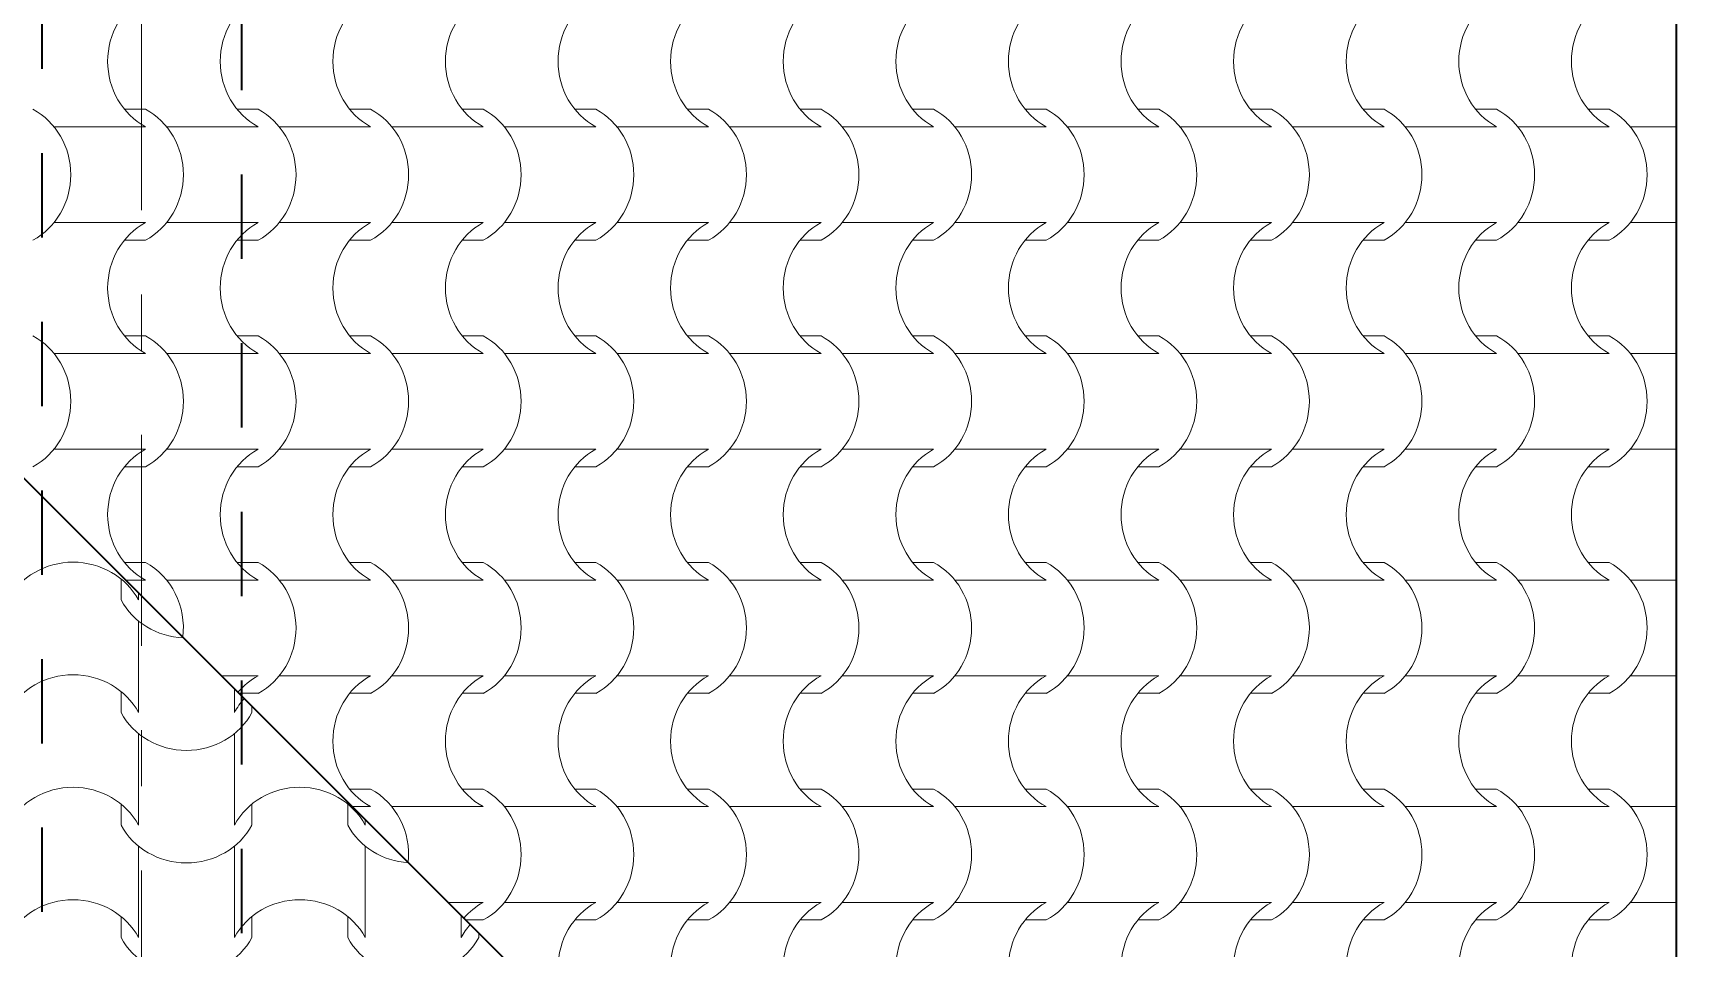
# Model space of a CAD drawing. Header units: millimetres. Extents: x -440 to 2671, y 0 to 297.
# Drawn here: x -122.05 to -80.82, y 126.16 to 149.15 of the extents above; entities that cross this region are included whole.
import ezdxf

# ---------------------------------------------------------------- set-up
doc = ezdxf.new("R2010")
doc.units = ezdxf.units.MM
doc.header["$MEASUREMENT"] = 0
doc.set_wipeout_variables(frame=1)
for name, pattern in [('- Двойно прекъснати линии', [10.936111, 5.291667, -2.116667, 1.411111, -2.116667]), ('- Прекъснати линия', [4.233333, 2.116667, -2.116667]), ('Wipeout_Contour', [1000, 0, -1000])]:
    doc.linetypes.add(name, pattern=pattern)
doc.layers.add('1', color=7, linetype='Continuous', lineweight=13, true_color=0x2b2b2b)
doc.layers.add('65', color=7, linetype='Continuous', lineweight=20, true_color=0x4e4e4e)
doc.layers.add('102', color=254, linetype='Continuous', lineweight=15)
doc.layers.add('41', color=7, linetype='Continuous', lineweight=35)

# ---------------------------------------------------------------- blocks, each defined once
blk = doc.blocks.new('*X47')
at = {"layer": '102', "color": 254, "linetype": 'Continuous', "lineweight": 15}
for p, q in [((320.435, 147.227), (320.962, 147.227)), ((323.26, 147.227), (323.787, 147.227)), ((326.086, 147.227), (326.612, 147.227)), ((328.911, 147.227), (329.438, 147.227)), ((331.736, 147.227), (332.263, 147.227)), ((334.562, 147.227), (335.089, 147.227)), ((337.387, 147.227), (337.914, 147.227)), ((340.213, 147.227), (340.739, 147.227)), ((343.038, 147.227), (343.565, 147.227)), ((345.863, 147.227), (346.39, 147.227)), ((348.689, 147.227), (349.216, 147.227)), ((351.514, 147.227), (352.041, 147.227)), ((354.34, 147.227), (354.866, 147.227)), ((357.165, 147.227), (357.692, 147.227)), ((318.67, 146.787), (319.816, 146.787)), ((319.816, 146.787), (320.962, 146.787)), ((321.495, 146.787), (322.641, 146.787)), ((322.641, 146.787), (323.787, 146.787)), ((324.321, 146.787), (325.467, 146.787)), ((325.467, 146.787), (326.612, 146.787)), ((327.146, 146.787), (328.292, 146.787)), ((328.292, 146.787), (329.438, 146.787)), ((329.972, 146.787), (331.117, 146.787)), ((331.117, 146.787), (332.263, 146.787)), ((332.797, 146.787), (333.943, 146.787)), ((333.943, 146.787), (335.089, 146.787)), ((335.622, 146.787), (336.768, 146.787)), ((336.768, 146.787), (337.914, 146.787)), ((338.448, 146.787), (339.594, 146.787)), ((339.594, 146.787), (340.739, 146.787)), ((341.273, 146.787), (342.419, 146.787)), ((342.419, 146.787), (343.565, 146.787)), ((344.099, 146.787), (345.244, 146.787)), ((345.244, 146.787), (346.39, 146.787)), ((346.924, 146.787), (348.07, 146.787)), ((348.07, 146.787), (349.216, 146.787)), ((349.749, 146.787), (350.895, 146.787)), ((350.895, 146.787), (352.041, 146.787)), ((352.575, 146.787), (353.721, 146.787)), ((353.721, 146.787), (354.866, 146.787)), ((355.4, 146.787), (356.546, 146.787)), ((356.546, 146.787), (357.692, 146.787)), ((358.225, 146.787), (359.371, 146.787)), ((318.67, 144.382), (319.816, 144.382)), ((319.816, 144.382), (320.962, 144.382)), ((321.495, 144.382), (322.641, 144.382)), ((322.641, 144.382), (323.787, 144.382)), ((324.321, 144.382), (325.467, 144.382)), ((325.467, 144.382), (326.612, 144.382)), ((327.146, 144.382), (328.292, 144.382)), ((328.292, 144.382), (329.438, 144.382)), ((329.972, 144.382), (331.117, 144.382)), ((331.117, 144.382), (332.263, 144.382)), ((332.797, 144.382), (333.943, 144.382)), ((333.943, 144.382), (335.089, 144.382)), ((335.622, 144.382), (336.768, 144.382)), ((336.768, 144.382), (337.914, 144.382)), ((338.448, 144.382), (339.594, 144.382)), ((339.594, 144.382), (340.739, 144.382)), ((341.273, 144.382), (342.419, 144.382)), ((342.419, 144.382), (343.565, 144.382)), ((344.099, 144.382), (345.244, 144.382)), ((345.244, 144.382), (346.39, 144.382)), ((346.924, 144.382), (348.07, 144.382)), ((348.07, 144.382), (349.216, 144.382)), ((349.749, 144.382), (350.895, 144.382)), ((350.895, 144.382), (352.041, 144.382)), ((352.575, 144.382), (353.721, 144.382)), ((353.721, 144.382), (354.866, 144.382)), ((355.4, 144.382), (356.546, 144.382)), ((356.546, 144.382), (357.692, 144.382)), ((358.225, 144.382), (359.371, 144.382)), ((320.435, 143.942), (320.962, 143.942)), ((323.26, 143.942), (323.787, 143.942)), ((326.086, 143.942), (326.612, 143.942)), ((328.911, 143.942), (329.438, 143.942)), ((331.736, 143.942), (332.263, 143.942)), ((334.562, 143.942), (335.089, 143.942)), ((337.387, 143.942), (337.914, 143.942)), ((340.213, 143.942), (340.739, 143.942)), ((343.038, 143.942), (343.565, 143.942)), ((345.863, 143.942), (346.39, 143.942)), ((348.689, 143.942), (349.216, 143.942)), ((351.514, 143.942), (352.041, 143.942)), ((354.34, 143.942), (354.866, 143.942)), ((357.165, 143.942), (357.692, 143.942)), ((320.435, 141.537), (320.962, 141.537)), ((323.26, 141.537), (323.787, 141.537)), ((326.086, 141.537), (326.612, 141.537)), ((328.911, 141.537), (329.438, 141.537)), ((331.736, 141.537), (332.263, 141.537)), ((334.562, 141.537), (335.089, 141.537)), ((337.387, 141.537), (337.914, 141.537)), ((340.213, 141.537), (340.739, 141.537)), ((343.038, 141.537), (343.565, 141.537)), ((345.863, 141.537), (346.39, 141.537)), ((348.689, 141.537), (349.216, 141.537)), ((351.514, 141.537), (352.041, 141.537)), ((354.34, 141.537), (354.866, 141.537)), ((357.165, 141.537), (357.692, 141.537)), ((318.67, 141.097), (319.816, 141.097)), ((319.816, 141.097), (320.962, 141.097)), ((321.495, 141.097), (322.641, 141.097)), ((322.641, 141.097), (323.787, 141.097)), ((324.321, 141.097), (325.467, 141.097)), ((325.467, 141.097), (326.612, 141.097)), ((327.146, 141.097), (328.292, 141.097)), ((328.292, 141.097), (329.438, 141.097)), ((329.972, 141.097), (331.117, 141.097)), ((331.117, 141.097), (332.263, 141.097)), ((332.797, 141.097), (333.943, 141.097)), ((333.943, 141.097), (335.089, 141.097)), ((335.622, 141.097), (336.768, 141.097)), ((336.768, 141.097), (337.914, 141.097)), ((338.448, 141.097), (339.594, 141.097)), ((339.594, 141.097), (340.739, 141.097)), ((341.273, 141.097), (342.419, 141.097)), ((342.419, 141.097), (343.565, 141.097)), ((344.099, 141.097), (345.244, 141.097)), ((345.244, 141.097), (346.39, 141.097)), ((346.924, 141.097), (348.07, 141.097)), ((348.07, 141.097), (349.216, 141.097)), ((349.749, 141.097), (350.895, 141.097)), ((350.895, 141.097), (352.041, 141.097)), ((352.575, 141.097), (353.721, 141.097)), ((353.721, 141.097), (354.866, 141.097)), ((355.4, 141.097), (356.546, 141.097)), ((356.546, 141.097), (357.692, 141.097)), ((358.225, 141.097), (359.371, 141.097)), ((318.67, 138.692), (319.816, 138.692)), ((319.816, 138.692), (320.962, 138.692)), ((321.495, 138.692), (322.641, 138.692)), ((322.641, 138.692), (323.787, 138.692)), ((324.321, 138.692), (325.467, 138.692)), ((325.467, 138.692), (326.612, 138.692)), ((327.146, 138.692), (328.292, 138.692)), ((328.292, 138.692), (329.438, 138.692)), ((329.972, 138.692), (331.117, 138.692)), ((331.117, 138.692), (332.263, 138.692)), ((332.797, 138.692), (333.943, 138.692)), ((333.943, 138.692), (335.089, 138.692)), ((335.622, 138.692), (336.768, 138.692)), ((336.768, 138.692), (337.914, 138.692)), ((338.448, 138.692), (339.594, 138.692)), ((339.594, 138.692), (340.739, 138.692)), ((341.273, 138.692), (342.419, 138.692)), ((342.419, 138.692), (343.565, 138.692)), ((344.099, 138.692), (345.244, 138.692)), ((345.244, 138.692), (346.39, 138.692)), ((346.924, 138.692), (348.07, 138.692)), ((348.07, 138.692), (349.216, 138.692)), ((349.749, 138.692), (350.895, 138.692)), ((350.895, 138.692), (352.041, 138.692)), ((352.575, 138.692), (353.721, 138.692)), ((353.721, 138.692), (354.866, 138.692)), ((355.4, 138.692), (356.546, 138.692)), ((356.546, 138.692), (357.692, 138.692)), ((358.225, 138.692), (359.371, 138.692)), ((320.435, 138.252), (320.962, 138.252)), ((323.26, 138.252), (323.787, 138.252)), ((326.086, 138.252), (326.612, 138.252)), ((328.911, 138.252), (329.438, 138.252)), ((331.736, 138.252), (332.263, 138.252)), ((334.562, 138.252), (335.089, 138.252)), ((337.387, 138.252), (337.914, 138.252)), ((340.213, 138.252), (340.739, 138.252)), ((343.038, 138.252), (343.565, 138.252)), ((345.863, 138.252), (346.39, 138.252)), ((348.689, 138.252), (349.216, 138.252)), ((351.514, 138.252), (352.041, 138.252)), ((354.34, 138.252), (354.866, 138.252)), ((357.165, 138.252), (357.692, 138.252)), ((320.435, 135.847), (320.962, 135.847)), ((323.26, 135.847), (323.787, 135.847)), ((326.086, 135.847), (326.612, 135.847)), ((328.911, 135.847), (329.438, 135.847)), ((331.736, 135.847), (332.263, 135.847)), ((334.562, 135.847), (335.089, 135.847)), ((337.387, 135.847), (337.914, 135.847)), ((340.213, 135.847), (340.739, 135.847)), ((343.038, 135.847), (343.565, 135.847)), ((345.863, 135.847), (346.39, 135.847)), ((348.689, 135.847), (349.216, 135.847)), ((351.514, 135.847), (352.041, 135.847)), ((354.34, 135.847), (354.866, 135.847)), ((357.165, 135.847), (357.692, 135.847)), ((320.462, 135.407), (320.962, 135.407)), ((321.495, 135.407), (322.641, 135.407)), ((322.641, 135.407), (323.787, 135.407)), ((324.321, 135.407), (325.467, 135.407)), ((325.467, 135.407), (326.612, 135.407)), ((327.146, 135.407), (328.292, 135.407)), ((328.292, 135.407), (329.438, 135.407)), ((329.972, 135.407), (331.117, 135.407)), ((331.117, 135.407), (332.263, 135.407)), ((332.797, 135.407), (333.943, 135.407)), ((333.943, 135.407), (335.089, 135.407)), ((335.622, 135.407), (336.768, 135.407)), ((336.768, 135.407), (337.914, 135.407)), ((338.448, 135.407), (339.594, 135.407)), ((339.594, 135.407), (340.739, 135.407)), ((341.273, 135.407), (342.419, 135.407)), ((342.419, 135.407), (343.565, 135.407)), ((344.099, 135.407), (345.244, 135.407)), ((345.244, 135.407), (346.39, 135.407)), ((346.924, 135.407), (348.07, 135.407)), ((348.07, 135.407), (349.216, 135.407)), ((349.749, 135.407), (350.895, 135.407)), ((350.895, 135.407), (352.041, 135.407)), ((352.575, 135.407), (353.721, 135.407)), ((353.721, 135.407), (354.866, 135.407)), ((355.4, 135.407), (356.546, 135.407)), ((356.546, 135.407), (357.692, 135.407)), ((358.225, 135.407), (359.371, 135.407)), ((322.866, 133.003), (323.787, 133.003)), ((324.321, 133.003), (325.467, 133.003)), ((325.467, 133.003), (326.612, 133.003)), ((327.146, 133.003), (328.292, 133.003)), ((328.292, 133.003), (329.438, 133.003)), ((329.972, 133.003), (331.117, 133.003)), ((331.117, 133.003), (332.263, 133.003)), ((332.797, 133.003), (333.943, 133.003)), ((333.943, 133.003), (335.089, 133.003)), ((335.622, 133.003), (336.768, 133.003)), ((336.768, 133.003), (337.914, 133.003)), ((338.448, 133.003), (339.594, 133.003)), ((339.594, 133.003), (340.739, 133.003)), ((341.273, 133.003), (342.419, 133.003)), ((342.419, 133.003), (343.565, 133.003)), ((344.099, 133.003), (345.244, 133.003)), ((345.244, 133.003), (346.39, 133.003)), ((346.924, 133.003), (348.07, 133.003)), ((348.07, 133.003), (349.216, 133.003)), ((349.749, 133.003), (350.895, 133.003)), ((350.895, 133.003), (352.041, 133.003)), ((352.575, 133.003), (353.721, 133.003)), ((353.721, 133.003), (354.866, 133.003)), ((355.4, 133.003), (356.546, 133.003)), ((356.546, 133.003), (357.692, 133.003)), ((358.225, 133.003), (359.371, 133.003)), ((323.307, 132.563), (323.787, 132.563)), ((326.086, 132.563), (326.612, 132.563)), ((328.911, 132.563), (329.438, 132.563)), ((331.736, 132.563), (332.263, 132.563)), ((334.562, 132.563), (335.089, 132.563)), ((337.387, 132.563), (337.914, 132.563)), ((340.213, 132.563), (340.739, 132.563)), ((343.038, 132.563), (343.565, 132.563)), ((345.863, 132.563), (346.39, 132.563)), ((348.689, 132.563), (349.216, 132.563)), ((351.514, 132.563), (352.041, 132.563)), ((354.34, 132.563), (354.866, 132.563)), ((357.165, 132.563), (357.692, 132.563)), ((326.086, 130.158), (326.612, 130.158)), ((328.911, 130.158), (329.438, 130.158)), ((331.736, 130.158), (332.263, 130.158)), ((334.562, 130.158), (335.089, 130.158)), ((337.387, 130.158), (337.914, 130.158)), ((340.213, 130.158), (340.739, 130.158)), ((343.038, 130.158), (343.565, 130.158)), ((345.863, 130.158), (346.39, 130.158)), ((348.689, 130.158), (349.216, 130.158)), ((351.514, 130.158), (352.041, 130.158)), ((354.34, 130.158), (354.866, 130.158)), ((357.165, 130.158), (357.692, 130.158)), ((326.151, 129.718), (326.612, 129.718)), ((327.146, 129.718), (328.292, 129.718)), ((328.292, 129.718), (329.438, 129.718)), ((329.972, 129.718), (331.117, 129.718)), ((331.117, 129.718), (332.263, 129.718)), ((332.797, 129.718), (333.943, 129.718)), ((333.943, 129.718), (335.089, 129.718)), ((335.622, 129.718), (336.768, 129.718)), ((336.768, 129.718), (337.914, 129.718)), ((338.448, 129.718), (339.594, 129.718)), ((339.594, 129.718), (340.739, 129.718)), ((341.273, 129.718), (342.419, 129.718)), ((342.419, 129.718), (343.565, 129.718)), ((344.099, 129.718), (345.244, 129.718)), ((345.244, 129.718), (346.39, 129.718)), ((346.924, 129.718), (348.07, 129.718)), ((348.07, 129.718), (349.216, 129.718)), ((349.749, 129.718), (350.895, 129.718)), ((350.895, 129.718), (352.041, 129.718)), ((352.575, 129.718), (353.721, 129.718)), ((353.721, 129.718), (354.866, 129.718)), ((355.4, 129.718), (356.546, 129.718)), ((356.546, 129.718), (357.692, 129.718)), ((358.225, 129.718), (359.371, 129.718)), ((328.556, 127.313), (329.438, 127.313)), ((329.972, 127.313), (331.117, 127.313)), ((331.117, 127.313), (332.263, 127.313)), ((332.797, 127.313), (333.943, 127.313)), ((333.943, 127.313), (335.089, 127.313)), ((335.622, 127.313), (336.768, 127.313)), ((336.768, 127.313), (337.914, 127.313)), ((338.448, 127.313), (339.594, 127.313)), ((339.594, 127.313), (340.739, 127.313)), ((341.273, 127.313), (342.419, 127.313)), ((342.419, 127.313), (343.565, 127.313)), ((344.099, 127.313), (345.244, 127.313)), ((345.244, 127.313), (346.39, 127.313)), ((346.924, 127.313), (348.07, 127.313)), ((348.07, 127.313), (349.216, 127.313)), ((349.749, 127.313), (350.895, 127.313)), ((350.895, 127.313), (352.041, 127.313)), ((352.575, 127.313), (353.721, 127.313)), ((353.721, 127.313), (354.866, 127.313)), ((355.4, 127.313), (356.546, 127.313)), ((356.546, 127.313), (357.692, 127.313)), ((358.225, 127.313), (359.371, 127.313)), ((328.996, 126.873), (329.438, 126.873)), ((331.736, 126.873), (332.263, 126.873)), ((334.562, 126.873), (335.089, 126.873)), ((337.387, 126.873), (337.914, 126.873)), ((340.213, 126.873), (340.739, 126.873)), ((343.038, 126.873), (343.565, 126.873)), ((345.863, 126.873), (346.39, 126.873)), ((348.689, 126.873), (349.216, 126.873)), ((351.514, 126.873), (352.041, 126.873)), ((354.34, 126.873), (354.866, 126.873)), ((357.165, 126.873), (357.692, 126.873))]:
    blk.add_line(p, q, dxfattribs=at)
for centre, major_axis, start_param, end_param in [((321.75, 148.424), (0, 1.849), 0.471039, 1.56782), ((324.576, 148.424), (0, 1.849), 0.471039, 1.56782), ((327.401, 148.424), (0, 1.849), 0.471039, 1.56782), ((330.226, 148.424), (0, 1.849), 0.471039, 1.56782), ((333.052, 148.424), (0, 1.849), 0.471039, 1.56782), ((335.877, 148.424), (0, 1.849), 0.471039, 1.56782), ((338.703, 148.424), (0, 1.849), 0.471039, 1.56782), ((341.528, 148.424), (0, 1.849), 0.471039, 1.56782), ((344.353, 148.424), (0, 1.849), 0.471039, 1.56782), ((347.179, 148.424), (0, 1.849), 0.471039, 1.56782), ((350.004, 148.424), (0, 1.849), 0.471039, 1.56782), ((352.83, 148.424), (0, 1.849), 0.471039, 1.56782), ((355.655, 148.424), (0, 1.849), 0.471039, 1.56782), ((358.48, 148.424), (0, 1.849), 0.471039, 1.56782), ((321.75, 148.435), (0, 1.849), 1.573772, 2.670554), ((324.576, 148.435), (0, 1.849), 1.573772, 2.670554), ((327.401, 148.435), (0, 1.849), 1.573772, 2.670554), ((330.226, 148.435), (0, 1.849), 1.573772, 2.670554), ((333.052, 148.435), (0, 1.849), 1.573772, 2.670554), ((335.877, 148.435), (0, 1.849), 1.573772, 2.670554), ((338.703, 148.435), (0, 1.849), 1.573772, 2.670554), ((341.528, 148.435), (0, 1.849), 1.573772, 2.670554), ((344.353, 148.435), (0, 1.849), 1.573772, 2.670554), ((347.179, 148.435), (0, 1.849), 1.573772, 2.670554), ((350.004, 148.435), (0, 1.849), 1.573772, 2.670554), ((352.83, 148.435), (0, 1.849), 1.573772, 2.670554), ((355.655, 148.435), (0, 1.849), 1.573772, 2.670554), ((358.48, 148.435), (0, 1.849), 1.573772, 2.670554), ((317.36, 145.584), (0, 1.839), 3.607672, 5.817106), ((320.185, 145.584), (0, 1.839), 3.607672, 5.817106), ((323.011, 145.584), (0, 1.839), 3.607672, 5.817106), ((325.836, 145.584), (0, 1.839), 3.607672, 5.817106), ((328.661, 145.584), (0, 1.839), 3.607672, 5.817106), ((331.487, 145.584), (0, 1.839), 3.607672, 5.817106), ((334.312, 145.584), (0, 1.839), 3.607672, 5.817106), ((337.138, 145.584), (0, 1.839), 3.607672, 5.817106), ((339.963, 145.584), (0, 1.839), 3.607672, 5.817106), ((342.788, 145.584), (0, 1.839), 3.607672, 5.817106), ((345.614, 145.584), (0, 1.839), 3.607672, 5.817106), ((348.439, 145.584), (0, 1.839), 3.607672, 5.817106), ((351.265, 145.584), (0, 1.839), 3.607672, 5.817106), ((354.09, 145.584), (0, 1.839), 3.607672, 5.817106), ((356.915, 145.584), (0, 1.839), 3.607672, 5.817106), ((321.75, 142.734), (0, 1.849), 0.471039, 1.56782), ((324.576, 142.734), (0, 1.849), 0.471039, 1.56782), ((327.401, 142.734), (0, 1.849), 0.471039, 1.56782), ((330.226, 142.734), (0, 1.849), 0.471039, 1.56782), ((333.052, 142.734), (0, 1.849), 0.471039, 1.56782), ((335.877, 142.734), (0, 1.849), 0.471039, 1.56782), ((338.703, 142.734), (0, 1.849), 0.471039, 1.56782), ((341.528, 142.734), (0, 1.849), 0.471039, 1.56782), ((344.353, 142.734), (0, 1.849), 0.471039, 1.56782), ((347.179, 142.734), (0, 1.849), 0.471039, 1.56782), ((350.004, 142.734), (0, 1.849), 0.471039, 1.56782), ((352.83, 142.734), (0, 1.849), 0.471039, 1.56782), ((355.655, 142.734), (0, 1.849), 0.471039, 1.56782), ((358.48, 142.734), (0, 1.849), 0.471039, 1.56782), ((321.75, 142.745), (0, 1.849), 1.573772, 2.670554), ((324.576, 142.745), (0, 1.849), 1.573772, 2.670554), ((327.401, 142.745), (0, 1.849), 1.573772, 2.670554), ((330.226, 142.745), (0, 1.849), 1.573772, 2.670554), ((333.052, 142.745), (0, 1.849), 1.573772, 2.670554), ((335.877, 142.745), (0, 1.849), 1.573772, 2.670554), ((338.703, 142.745), (0, 1.849), 1.573772, 2.670554), ((341.528, 142.745), (0, 1.849), 1.573772, 2.670554), ((344.353, 142.745), (0, 1.849), 1.573772, 2.670554), ((347.179, 142.745), (0, 1.849), 1.573772, 2.670554), ((350.004, 142.745), (0, 1.849), 1.573772, 2.670554), ((352.83, 142.745), (0, 1.849), 1.573772, 2.670554), ((355.655, 142.745), (0, 1.849), 1.573772, 2.670554), ((358.48, 142.745), (0, 1.849), 1.573772, 2.670554), ((317.36, 139.895), (0, 1.839), 3.607672, 5.817106), ((320.185, 139.895), (0, 1.839), 3.607672, 5.817106), ((323.011, 139.895), (0, 1.839), 3.607672, 5.817106), ((325.836, 139.895), (0, 1.839), 3.607672, 5.817106), ((328.661, 139.895), (0, 1.839), 3.607672, 5.817106), ((331.487, 139.895), (0, 1.839), 3.607672, 5.817106), ((334.312, 139.895), (0, 1.839), 3.607672, 5.817106), ((337.138, 139.895), (0, 1.839), 3.607672, 5.817106), ((339.963, 139.895), (0, 1.839), 3.607672, 5.817106), ((342.788, 139.895), (0, 1.839), 3.607672, 5.817106), ((345.614, 139.895), (0, 1.839), 3.607672, 5.817106), ((348.439, 139.895), (0, 1.839), 3.607672, 5.817106), ((351.265, 139.895), (0, 1.839), 3.607672, 5.817106), ((354.09, 139.895), (0, 1.839), 3.607672, 5.817106), ((356.915, 139.895), (0, 1.839), 3.607672, 5.817106), ((321.75, 137.044), (0, 1.849), 0.471039, 1.56782), ((324.576, 137.044), (0, 1.849), 0.471039, 1.56782), ((327.401, 137.044), (0, 1.849), 0.471039, 1.56782), ((330.226, 137.044), (0, 1.849), 0.471039, 1.56782), ((333.052, 137.044), (0, 1.849), 0.471039, 1.56782), ((335.877, 137.044), (0, 1.849), 0.471039, 1.56782), ((338.703, 137.044), (0, 1.849), 0.471039, 1.56782), ((341.528, 137.044), (0, 1.849), 0.471039, 1.56782), ((344.353, 137.044), (0, 1.849), 0.471039, 1.56782), ((347.179, 137.044), (0, 1.849), 0.471039, 1.56782), ((350.004, 137.044), (0, 1.849), 0.471039, 1.56782), ((352.83, 137.044), (0, 1.849), 0.471039, 1.56782), ((355.655, 137.044), (0, 1.849), 0.471039, 1.56782), ((358.48, 137.044), (0, 1.849), 0.471039, 1.56782), ((321.75, 137.055), (0, 1.849), 1.573772, 2.670554), ((324.576, 137.055), (0, 1.849), 1.573772, 2.670554), ((327.401, 137.055), (0, 1.849), 1.573772, 2.670554), ((330.226, 137.055), (0, 1.849), 1.573772, 2.670554), ((333.052, 137.055), (0, 1.849), 1.573772, 2.670554), ((335.877, 137.055), (0, 1.849), 1.573772, 2.670554), ((338.703, 137.055), (0, 1.849), 1.573772, 2.670554), ((341.528, 137.055), (0, 1.849), 1.573772, 2.670554), ((344.353, 137.055), (0, 1.849), 1.573772, 2.670554), ((347.179, 137.055), (0, 1.849), 1.573772, 2.670554), ((350.004, 137.055), (0, 1.849), 1.573772, 2.670554), ((352.83, 137.055), (0, 1.849), 1.573772, 2.670554), ((355.655, 137.055), (0, 1.849), 1.573772, 2.670554), ((358.48, 137.055), (0, 1.849), 1.573772, 2.670554), ((320.185, 134.205), (0, 1.839), 4.584399, 5.817106), ((323.011, 134.205), (0, 1.839), 3.607672, 5.817106), ((325.836, 134.205), (0, 1.839), 3.607672, 5.817106), ((328.661, 134.205), (0, 1.839), 3.607672, 5.817106), ((331.487, 134.205), (0, 1.839), 3.607672, 5.817106), ((334.312, 134.205), (0, 1.839), 3.607672, 5.817106), ((337.138, 134.205), (0, 1.839), 3.607672, 5.817106), ((339.963, 134.205), (0, 1.839), 3.607672, 5.817106), ((342.788, 134.205), (0, 1.839), 3.607672, 5.817106), ((345.614, 134.205), (0, 1.839), 3.607672, 5.817106), ((348.439, 134.205), (0, 1.839), 3.607672, 5.817106), ((351.265, 134.205), (0, 1.839), 3.607672, 5.817106), ((354.09, 134.205), (0, 1.839), 3.607672, 5.817106), ((356.915, 134.205), (0, 1.839), 3.607672, 5.817106), ((324.576, 131.355), (0, 1.849), 0.471039, 0.840622), ((327.401, 131.355), (0, 1.849), 0.471039, 1.56782), ((330.226, 131.355), (0, 1.849), 0.471039, 1.56782), ((333.052, 131.355), (0, 1.849), 0.471039, 1.56782), ((335.877, 131.355), (0, 1.849), 0.471039, 1.56782), ((338.703, 131.355), (0, 1.849), 0.471039, 1.56782), ((341.528, 131.355), (0, 1.849), 0.471039, 1.56782), ((344.353, 131.355), (0, 1.849), 0.471039, 1.56782), ((347.179, 131.355), (0, 1.849), 0.471039, 1.56782), ((350.004, 131.355), (0, 1.849), 0.471039, 1.56782), ((352.83, 131.355), (0, 1.849), 0.471039, 1.56782), ((355.655, 131.355), (0, 1.849), 0.471039, 1.56782), ((358.48, 131.355), (0, 1.849), 0.471039, 1.56782), ((327.401, 131.366), (0, 1.849), 1.573772, 2.670554), ((330.226, 131.366), (0, 1.849), 1.573772, 2.670554), ((333.052, 131.366), (0, 1.849), 1.573772, 2.670554), ((335.877, 131.366), (0, 1.849), 1.573772, 2.670554), ((338.703, 131.366), (0, 1.849), 1.573772, 2.670554), ((341.528, 131.366), (0, 1.849), 1.573772, 2.670554), ((344.353, 131.366), (0, 1.849), 1.573772, 2.670554), ((347.179, 131.366), (0, 1.849), 1.573772, 2.670554), ((350.004, 131.366), (0, 1.849), 1.573772, 2.670554), ((352.83, 131.366), (0, 1.849), 1.573772, 2.670554), ((355.655, 131.366), (0, 1.849), 1.573772, 2.670554), ((358.48, 131.366), (0, 1.849), 1.573772, 2.670554), ((325.836, 128.515), (0, 1.839), 4.60352, 5.817106), ((328.661, 128.515), (0, 1.839), 3.607672, 5.817106), ((331.487, 128.515), (0, 1.839), 3.607672, 5.817106), ((334.312, 128.515), (0, 1.839), 3.607672, 5.817106), ((337.138, 128.515), (0, 1.839), 3.607672, 5.817106), ((339.963, 128.515), (0, 1.839), 3.607672, 5.817106), ((342.788, 128.515), (0, 1.839), 3.607672, 5.817106), ((345.614, 128.515), (0, 1.839), 3.607672, 5.817106), ((348.439, 128.515), (0, 1.839), 3.607672, 5.817106), ((351.265, 128.515), (0, 1.839), 3.607672, 5.817106), ((354.09, 128.515), (0, 1.839), 3.607672, 5.817106), ((356.915, 128.515), (0, 1.839), 3.607672, 5.817106), ((330.226, 125.665), (0, 1.849), 0.471039, 0.825326), ((333.052, 125.665), (0, 1.849), 0.471039, 1.56782), ((335.877, 125.665), (0, 1.849), 0.471039, 1.56782), ((338.703, 125.665), (0, 1.849), 0.471039, 1.56782), ((341.528, 125.665), (0, 1.849), 0.471039, 1.56782), ((344.353, 125.665), (0, 1.849), 0.471039, 1.56782), ((347.179, 125.665), (0, 1.849), 0.471039, 1.56782), ((350.004, 125.665), (0, 1.849), 0.471039, 1.56782), ((352.83, 125.665), (0, 1.849), 0.471039, 1.56782), ((355.655, 125.665), (0, 1.849), 0.471039, 1.56782), ((358.48, 125.665), (0, 1.849), 0.471039, 1.56782)]:
    blk.add_ellipse(centre, major_axis=major_axis, ratio=0.939693, start_param=start_param, end_param=end_param, dxfattribs=at)
blk = doc.blocks.new('*X48')
at = {"layer": '102', "color": 254, "linetype": 'Continuous', "lineweight": 15}
for p, q in [((320.348, 135.434), (320.348, 134.907)), ((320.788, 135.081), (320.788, 134.907)), ((320.788, 134.374), (320.788, 133.228)), ((320.788, 133.228), (320.788, 132.082)), ((320.348, 132.609), (320.348, 132.082)), ((323.193, 132.676), (323.193, 132.082)), ((323.633, 132.236), (323.633, 132.082)), ((320.788, 131.548), (320.788, 130.403)), ((323.193, 131.548), (323.193, 130.403)), ((320.788, 130.403), (320.788, 129.257)), ((323.193, 130.403), (323.193, 129.257)), ((320.348, 129.783), (320.348, 129.257)), ((323.633, 129.783), (323.633, 129.257)), ((326.038, 129.783), (326.038, 129.257)), ((326.478, 129.391), (326.478, 129.257)), ((320.788, 128.723), (320.788, 127.577)), ((323.193, 128.723), (323.193, 127.577)), ((326.478, 128.723), (326.478, 127.577)), ((320.788, 127.577), (320.788, 126.431)), ((323.193, 127.577), (323.193, 126.431)), ((326.478, 127.577), (326.478, 126.431)), ((320.348, 126.958), (320.348, 126.431)), ((323.633, 126.958), (323.633, 126.431)), ((326.038, 126.958), (326.038, 126.431)), ((328.883, 126.986), (328.883, 126.431)), ((329.323, 126.546), (329.323, 126.431))]:
    blk.add_line(p, q, dxfattribs=at)
for centre, major_axis, start_param, end_param in [((319.151, 134.119), (1.849, 0), 1.573772, 2.670554), ((319.14, 134.119), (1.849, 0), 0.471039, 1.56782), ((321.991, 135.684), (1.839, 0), 3.607672, 4.669163), ((319.151, 131.293), (1.849, 0), 1.573772, 2.670554), ((319.14, 131.293), (1.849, 0), 0.471039, 1.56782), ((324.841, 131.293), (1.849, 0), 2.429879, 2.670554), ((321.991, 132.858), (1.839, 0), 3.607672, 5.817106), ((319.151, 128.468), (1.849, 0), 1.573772, 2.670554), ((319.14, 128.468), (1.849, 0), 0.471039, 1.56782), ((324.841, 128.468), (1.849, 0), 1.573772, 2.670554), ((324.83, 128.468), (1.849, 0), 0.471039, 1.56782), ((321.991, 130.033), (1.839, 0), 3.607672, 5.817106), ((327.68, 130.033), (1.839, 0), 3.607672, 4.646878), ((319.151, 125.643), (1.849, 0), 1.573772, 2.670554), ((319.14, 125.643), (1.849, 0), 0.471039, 1.56782), ((324.841, 125.643), (1.849, 0), 1.573772, 2.670554), ((324.83, 125.643), (1.849, 0), 0.471039, 1.56782), ((330.531, 125.643), (1.849, 0), 2.445273, 2.670554), ((321.991, 127.208), (1.839, 0), 3.607672, 5.817106), ((327.68, 127.208), (1.839, 0), 3.607672, 5.817106)]:
    blk.add_ellipse(centre, major_axis=major_axis, ratio=0.939693, start_param=start_param, end_param=end_param, dxfattribs=at)

msp = doc.modelspace()

# ---------------------------------------------------------------- wipeouts: each hides what was drawn before it
at = {"color": 254, "linetype": 'Wipeout_Contour', "lineweight": 0, "ltscale": 1886.276001}
msp.add_wipeout([(-96.817, 234.498), (-231.817, 234.498), (-231.817, 111.498), (-216.817, 96.498), (-96.817, 96.498), (-165.817, 165.498)], dxfattribs=at)

# ---------------------------------------------------------------- next in the draw order: wipeouts: each hides what was drawn before it
at = {"color": 254, "linetype": 'Wipeout_Contour', "lineweight": 0, "ltscale": 1134.820648}
msp.add_wipeout([(-80.817, 234.498), (-149.817, 165.498), (-80.817, 96.498)], dxfattribs=at)

# ---------------------------------------------------------------- next in the draw order: linework, layer by layer
at = {"layer": '41', "color": 7, "linetype": 'Continuous', "lineweight": 35, "flags": 128}
for points in [[(-80.817, 234.498), (-80.817, 96.498)], [(-80.817, 96.498), (-149.817, 165.498)]]:
    msp.add_lwpolyline(points, dxfattribs=at)

# ---------------------------------------------------------------- next in the draw order: block references
at = {"layer": '65', "color": 251, "linetype": 'Continuous', "lineweight": 20, "true_color": 0x4e4e4e}
msp.add_blockref('*X47', (-440.188, 0), dxfattribs=at)

# ---------------------------------------------------------------- next in the draw order: wipeouts: each hides what was drawn before it
at = {"color": 254, "linetype": 'Wipeout_Contour', "lineweight": 0, "ltscale": 1383.389464}
msp.add_wipeout([(-80.817, 96.498), (-149.817, 165.498), (-165.817, 165.498), (-96.817, 96.498)], dxfattribs=at)

# ---------------------------------------------------------------- next in the draw order: linework, layer by layer
at = {"layer": '1', "linetype": '- Двойно прекъснати линии', "lineweight": 13}
msp.add_line((-119.324, 90.013), (-119.324, 238.503), dxfattribs=at)
at = {"layer": '41', "color": 7, "linetype": '- Прекъснати линия', "lineweight": 35, "flags": 128}
msp.add_lwpolyline([(-356.817, 96.498), (-356.817, 234.498), (-80.817, 234.498), (-80.817, 96.498)], dxfattribs=at)
msp.add_lwpolyline([(-116.817, 234.489), (-116.817, 96.498), (-121.817, 96.498), (-121.817, 234.489)], close=True, dxfattribs=at)
at = {"layer": '41', "color": 7, "linetype": 'Continuous', "lineweight": 35, "flags": 128}
msp.add_lwpolyline([(-149.817, 165.498), (-80.817, 96.498)], dxfattribs=at)

# ---------------------------------------------------------------- next in the draw order: block references
at = {"layer": '65', "color": 251, "linetype": 'Continuous', "lineweight": 20, "true_color": 0x4e4e4e}
msp.add_blockref('*X48', (-440.188, 0), dxfattribs=at)

doc.saveas('drawing.dxf')
